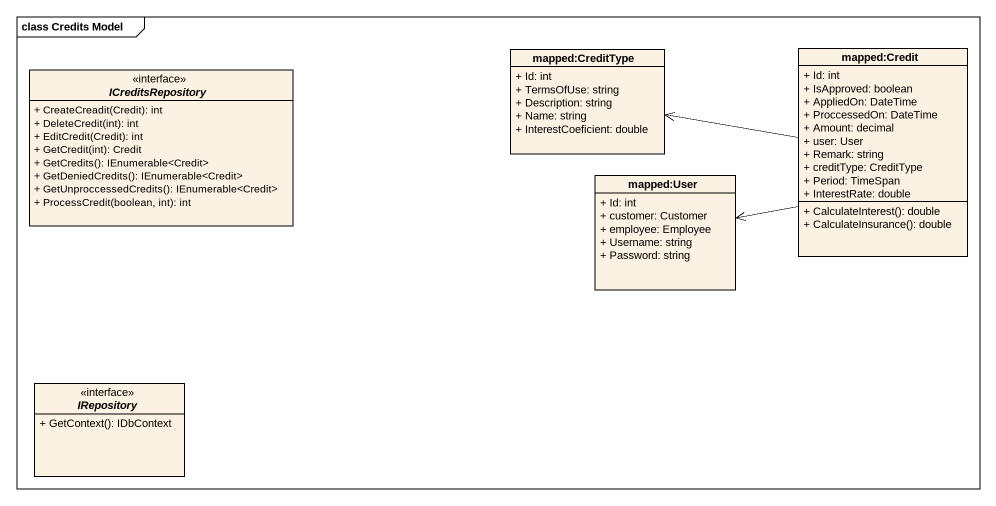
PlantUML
@startuml
mainframe class Credits Model
hide circle
hide empty members
skinparam classAttributeIconSize 0
class "mapped:Credit" as mapped_Credit {
  + Id: int
  + IsApproved: boolean
  + AppliedOn: DateTime
  + ProccessedOn: DateTime
  + Amount: decimal
  + user: User
  + Remark: string
  + creditType: CreditType
  + Period: TimeSpan
  + InterestRate: double
  + CalculateInterest(): double
  + CalculateInsurance(): double
}
interface ICreditsRepository {
  + CreateCreadit(Credit): int
  + DeleteCredit(int): int
  + EditCredit(Credit): int
  + GetCredit(int): Credit
  + GetCredits(): IEnumerable<Credit>
  + GetDeniedCredits(): IEnumerable<Credit>
  + GetUnproccessedCredits(): IEnumerable<Credit>
  + ProcessCredit(boolean, int): int
}
class "mapped:CreditType" as mapped_CreditType {
  + Id: int
  + TermsOfUse: string
  + Description: string
  + Name: string
  + InterestCoeficient: double
}
class "mapped:User" as mapped_User {
  + Id: int
  + customer: Customer
  + employee: Employee
  + Username: string
  + Password: string
}
interface IRepository {
  + GetContext(): IDbContext
}
mapped_Credit -left-> mapped_CreditType
mapped_Credit -left-> mapped_User
@enduml
